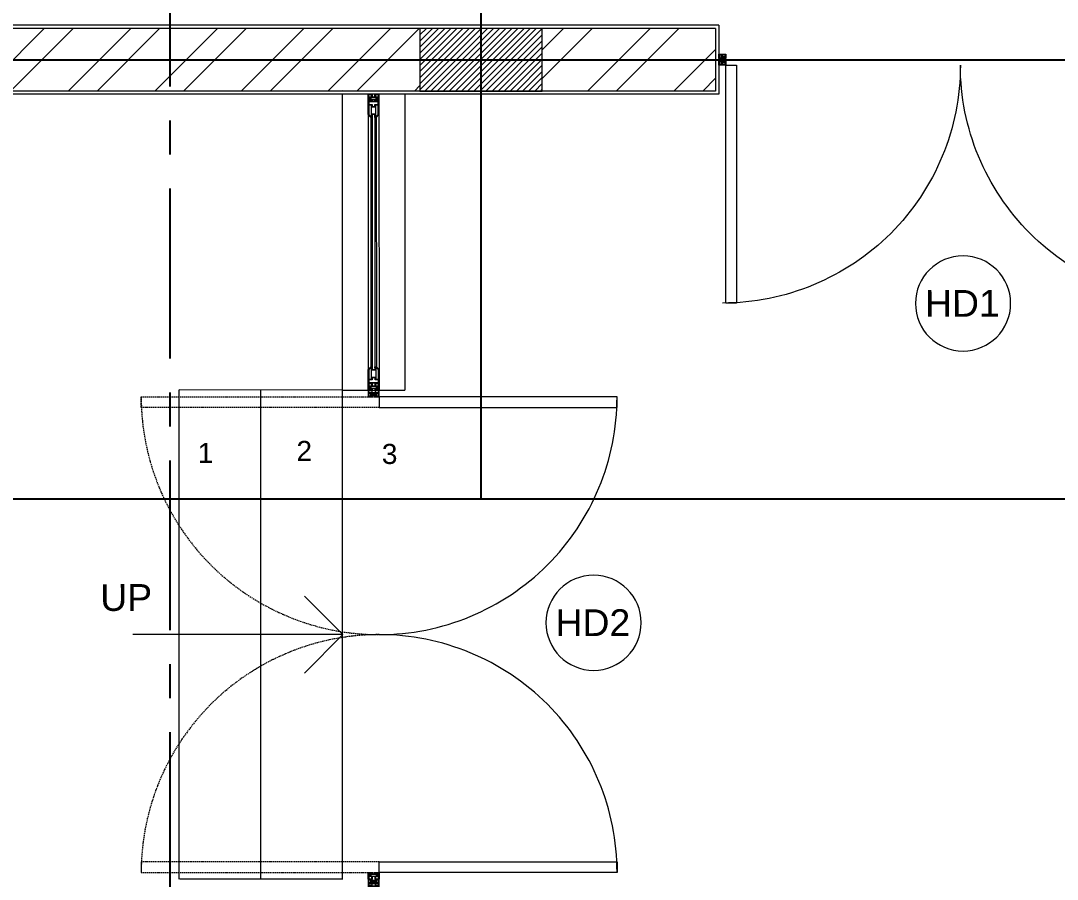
# Model space of a CAD drawing. Header units: millimetres. Extents: x 2659630 to 6742168, y -2425387 to -732288.
# Drawn here: x 2949646 to 2953457, y -1117449 to -1114290 of the extents above; entities that cross this region are included whole.
import ezdxf
from ezdxf.enums import TextEntityAlignment as Align

# ---------------------------------------------------------------- set-up
doc = ezdxf.new("R2010")
doc.units = ezdxf.units.MM
doc.linetypes.add('CENTER', pattern=[2, 1.25, -0.25, 0.25, -0.25])
doc.linetypes.add('Hidden', pattern=[7.143750000000001, 4.7625, -2.38125])
for name, color, linetype, lineweight in [('A-ANNO-DIMS', 211, 'Continuous', 9), ('A-DETL-THIN', 151, 'Continuous', 18), ('A-DOOR', 31, 'Continuous', 18), ('A-DOOR-FRAM', 31, 'Continuous', 18), ('A-DOOR-IDEN', 31, 'Continuous', 9), ('A-hatch', 253, 'Continuous', 0), ('A-PLASTER', 50, 'Continuous', 0), ('A-RCC', 2, 'Continuous', 0), ('A-STAIRS', 31, 'Continuous', 18), ('A-WALL', 113, 'Continuous', 9), ('A-WALL-PATT', 111, 'Continuous', 0), ('G-ANNO-TEXT', 231, 'Continuous', 9)]:
    doc.layers.add(name, color=color, linetype=linetype, lineweight=lineweight)
for name, color, linetype in [('A-LINE 08', 8, 'Continuous'), ('A-TEXT-0', 7, 'Continuous'), ('S-COLUMN', 1, 'Continuous'), ('S-GRIDE LINE', 8, 'CENTER')]:
    doc.layers.add(name, color=color, linetype=linetype)
doc.layers.get('A-ANNO-DIMS').off()
doc.styles.add('Arial_1', font='arial.ttf', dxfattribs={"height": 98.35329341317356})
doc.styles.add('Arial_3', font='arial.ttf', dxfattribs={"height": 97.5849083083832})
doc.styles.add('Arial_4', font='arial.ttf', dxfattribs={"height": 73.76497005988024})
doc.styles.add('style1', font='handlet.shx')
pattern_1 = [(45, (-306153.0927891308, -454140.5683677783), (-159.0990257669732, 159.0990257669732), []), (45, (-306047.0267721307, -454140.5683677783), (-159.0990257669732, 159.0990257669732), [])]

# ---------------------------------------------------------------- blocks, each defined once
blk = doc.blocks.new('DOOR-DW5-4000X2500-PLN')
at = {"layer": 'A-DOOR'}
for p, q in [((0.01863343481090851, 3962.966979749006), (40.01862848890596, 3962.986871354602)), ((0.04349794183508493, 3912.966985931504), (0.01863343481090851, 3962.966979749006)), ((37.51987202334567, 3960.485628438386), (2.519876351085259, 3960.468223283475)), ((2.519876351085259, 3960.468223283475), (2.524849252455169, 3950.468224520038)), ((2.524849252455169, 3950.468224520038), (15.02484770683805, 3950.474440646707)), ((12.52609124133596, 3947.973197730491), (2.526092477812199, 3947.968224829092)), ((2.526092477812199, 3947.968224829092), (2.54298267190461, 3914.003762934706)), ((12.52982091740705, 3940.473198657855), (12.52609124133596, 3947.973197730491)), ((27.52981906267814, 3940.480658009968), (12.52982091740705, 3940.473198657855)), ((12.54225317086093, 3915.473201749119), (12.52982091740705, 3940.473198657855)), ((15.02484770683805, 3950.474440646707), (15.02857738290913, 3942.974441574072)), ((15.02857738290913, 3942.974441574072), (25.02857614640379, 3942.979414475412)), ((25.02484647036181, 3950.479413548048), (37.52484492477379, 3950.485629674862)), ((25.02857614640379, 3942.979414475412), (25.02484647036181, 3950.479413548048)), ((37.52608815010171, 3947.985629984032), (27.52608938657795, 3947.980657082575)), ((27.52608938657795, 3947.980657082575), (27.52981906267814, 3940.480658009968)), ((27.52981906267814, 3940.480658009968), (27.54225131613202, 3915.480661101174)), ((37.52484492477379, 3950.485629674862), (37.51987202334567, 3960.485628438386)), ((37.54297834422323, 3914.021168089617), (37.52608815010171, 3947.985629984032)), ((40.01862848890596, 3962.986871354602), (40.04349299587193, 3912.986877537041)), ((10.04846960675786, 3902.971960069321), (0.04349794183508493, 3912.966985931504)), ((0.04349794183508493, 3912.966985931504), (0.7342215431854129, 2937.011693675013)), ((2.54298267190461, 3914.003762934706), (11.0827601593046, 3905.472474720998)), ((15.04846898850519, 3902.974446520093), (10.04846960675786, 3902.971960069321)), ((10.04846960675786, 3902.971960069321), (10.71035929460777, 2984.998734249733)), ((11.0827601593046, 3905.472474720998), (12.54722607225995, 3905.473202985566)), ((12.54225317086093, 3915.473201749061), (27.54225131613202, 3915.480661101174)), ((12.54722607225995, 3905.473202985566), (12.54225317086093, 3915.473201749061)), ((25.04349485060084, 3912.979418184957), (15.04349608707707, 3912.974445283558)), ((15.04349608707707, 3912.974445283558), (15.04846898850519, 3902.974446520093)), ((15.04846898850519, 3902.974446520093), (15.71034928923473, 2985.020097272209)), ((25.04846775199985, 3902.979419421434), (25.04349485060084, 3912.979418184957)), ((30.04846713377628, 3902.981905872119), (25.04846775199985, 3902.979419421434)), ((25.04846775199985, 3902.979419421434), (25.71034805275849, 2985.025070173608)), ((27.54225131613202, 3915.480661101174), (27.54722421753104, 3905.48066233765)), ((27.54722421753104, 3905.48066233765), (29.01169013051549, 3905.481390602217)), ((29.01169013051549, 3905.481390602217), (37.54297834422323, 3914.021168089617)), ((40.04349299587193, 3912.986877537041), (30.04846713377628, 3902.981905872119)), ((30.04846713377628, 3902.981905872119), (30.71034743447672, 2985.027556624351)), ((40.04349299587193, 3912.986877537041), (40.73421659722226, 2937.031585280609)), ((0.7342006171529647, 2975.012648543663), (10.72922647930682, 2985.017620208702)), ((0.7590651241480373, 2925.012654726219), (0.7342006171529647, 2975.012648543663)), ((11.76600348259672, 2982.518135478575), (3.234715268888976, 2973.978357991175)), ((3.234715268888976, 2973.978357991175), (3.251605462981388, 2940.013896096789)), ((10.72922647930682, 2985.017620208702), (15.71034928923473, 2985.020097272209)), ((13.23046939552296, 2982.518863743113), (11.76600348259672, 2982.518135478575)), ((13.23544229692197, 2972.518864979647), (13.23046939552296, 2982.518863743113)), ((15.72922586105415, 2985.020106659329), (15.73419876248227, 2975.020107895834)), ((15.73419876248227, 2975.020107895834), (25.73419752597692, 2975.025080797292)), ((25.71034805275849, 2985.025070173608), (30.72922400635434, 2985.0275660115)), ((25.73419752597692, 2975.025080797292), (25.72922462457791, 2985.025079560786)), ((29.69493345380761, 2982.527051359823), (28.23046754079405, 2982.526323095226)), ((28.23046754079405, 2982.526323095226), (28.23544044225127, 2972.52632433176)), ((38.2347109412076, 2973.995763146057), (29.69493345380761, 2982.527051359823)), ((30.72922400635434, 2985.0275660115), (40.73419567127712, 2975.032540149376)), ((38.25160113530001, 2940.031301251671), (38.2347109412076, 2973.995763146057)), ((40.73419567127712, 2975.032540149376), (40.75906017824309, 2925.032546331757)), ((3.251605462981388, 2940.013896096789), (13.25160422647605, 2940.018868998188)), ((15.75284714269219, 2937.520112532657), (3.252848688309314, 2937.513896405959)), ((3.252848688309314, 2937.513896405959), (3.257821589708328, 2927.513897642406)), ((28.23544044225127, 2972.52632433176), (13.23544229692197, 2972.518864979647)), ((13.24787455046317, 2947.518868070823), (13.23544229692197, 2972.518864979647)), ((13.24787455046317, 2947.518868070823), (28.24787269573426, 2947.526327422966)), ((13.25160422647605, 2940.018868998188), (13.24787455046317, 2947.518868070823)), ((25.74911623020307, 2945.025084506749), (15.7491174666502, 2945.020111605292)), ((15.7491174666502, 2945.020111605292), (15.75284714269219, 2937.520112532657)), ((25.75284590621595, 2937.525085434114), (25.74911623020307, 2945.025084506749)), ((38.25284436059883, 2937.53130156087), (25.75284590621595, 2937.525085434114)), ((28.23544044225127, 2972.52632433176), (28.24787269573426, 2947.526327422966)), ((28.24787269573426, 2947.526327422966), (28.25160237177624, 2940.02632835033)), ((28.25160237177624, 2940.02632835033), (38.25160113530001, 2940.031301251671)), ((38.25781726199784, 2927.531302797288), (38.25284436059883, 2937.53130156087)), ((40.75906017824309, 2925.032546331757), (0.7590651241480373, 2925.012654726219)), ((0.7590651241480373, 2925.012654726219), (15.75906326944823, 2925.020114078332)), ((0.7714973776310217, 2900.012657817279), (0.7590651241480373, 2925.012654726219)), ((15.77149552296032, 2900.020117169421), (0.7714973776310217, 2900.012657817279)), ((0.7843910321244039, 2900.012657817279), (0.7719587786414195, 2875.012660908425)), ((13.76005809698836, 2923.019119745295), (2.760059457097668, 2923.013649553759)), ((2.760059457097668, 2923.013649553759), (2.764037778222701, 2915.013650542998)), ((2.764037778222701, 2915.013650542998), (13.76403641808429, 2915.019120734592)), ((4.266881470772205, 2909.295647185092), (2.766881656250916, 2909.294901249814)), ((2.766881656250916, 2909.294901249814), (2.770253904978745, 2902.513652088324)), ((2.770253904978745, 2902.513652088324), (8.770253163093003, 2902.516635829146)), ((2.779417883430142, 2890.011664473539), (2.783396204555174, 2898.011663484358)), ((2.783396204555174, 2898.011663484358), (13.78339484438766, 2898.006193292822)), ((3.257821589708328, 2927.513897642406), (38.25781726199784, 2927.531302797288)), ((4.266486445238115, 2910.090003338817), (4.266881470772205, 2909.295647185092)), ((8.765860189916566, 2911.350458004279), (6.647334206296364, 2911.349404482084)), ((8.770253163093003, 2902.516635829146), (8.765860189916566, 2911.350458004279)), ((30.76502889642143, 2913.027574914042), (10.7650313693739, 2913.017629111244)), ((10.7650313693739, 2913.017629111244), (10.76801511022495, 2907.017629853188)), ((10.76801511022495, 2907.017629853188), (30.76801263724337, 2907.027575655986)), ((30.76900721751736, 2905.027575903223), (10.76900969046983, 2905.017630100425)), ((10.76900969046983, 2905.017630100425), (10.77025291585596, 2902.517630409537)), ((10.77025291585596, 2902.517630409537), (15.77025229757419, 2902.520116860251)), ((13.76403641808429, 2915.019120734592), (13.76005809698836, 2923.019119745295)), ((13.78339484438766, 2898.006193292822), (13.77941652332083, 2890.006194281945)), ((15.75906326944823, 2925.020114078332), (15.76403617084725, 2915.020115314866)), ((15.76403617084725, 2915.020115314866), (25.76403493434191, 2915.025088216207)), ((15.77025229757419, 2902.520116860251), (15.77149552296032, 2900.020117169421)), ((15.77941627602559, 2890.005199701729), (15.7843891774537, 2900.005198465224)), ((25.7590620330011, 2925.025086979673), (40.75906017821399, 2925.032546331757)), ((25.76403493434191, 2915.025088216207), (25.7590620330011, 2925.025086979673)), ((25.77025106112706, 2902.52508976165), (30.77025044284528, 2902.527576212393)), ((25.77149428642588, 2900.025090070878), (25.77025106112706, 2902.52508976165)), ((40.77149243175518, 2900.032549422933), (25.77149428642588, 2900.025090070878)), ((25.78438794094836, 2900.000225563766), (25.77941503954935, 2890.00022680033)), ((38.76005500581232, 2923.031551998836), (27.76005636595073, 2923.0260818073)), ((27.76005636595073, 2923.0260818073), (27.76403468704666, 2915.026082796481)), ((27.76403468704666, 2915.026082796481), (38.76403332693735, 2915.031552987959)), ((27.7794147922541, 2889.999232220027), (27.78339311340824, 2897.999231230846)), ((27.78339311340824, 2897.999231230846), (38.78339175324072, 2897.99376103931)), ((30.76801263724337, 2907.027575655986), (30.76502889642143, 2913.027574914042)), ((30.77025044284528, 2902.527576212393), (30.76900721751736, 2905.027575903223)), ((34.88438320593559, 2911.36344648985), (32.7658572223736, 2911.362392967654)), ((32.7658572223736, 2911.362392967654), (32.77025019555003, 2902.528570792754)), ((32.77025019555003, 2902.528570792754), (38.7702494536934, 2902.531554533576)), ((37.26687739038607, 2909.3120577597), (37.26648236485198, 2910.106413913483)), ((38.76687720490736, 2909.312803694862), (37.26687739038607, 2909.3120577597)), ((38.76403332693735, 2915.031552987959), (38.76005500581232, 2923.031551998836)), ((38.7702494536934, 2902.531554533576), (38.76687720490736, 2909.312803694862)), ((38.78339175324072, 2897.99376103931), (38.77941343211569, 2889.993762028491)), ((40.75906017821399, 2925.032546331757), (40.77149243175518, 2900.032549422933)), ((40.77195383273647, 2874.992769302888), (40.78438608624856, 2899.992766211682)), ((0.7719587786414195, 2875.012660908425), (15.77195692394162, 2875.005201556283)), ((2.773201756703202, 2877.511666018865), (2.776574005460134, 2884.292915180413)), ((8.77320101481746, 2877.508682278014), (2.773201756703202, 2877.511666018865)), ((2.776574005460134, 2884.292915180413), (4.276573819981422, 2884.292169245222)), ((13.77941652332083, 2890.006194281945), (2.779417883430142, 2890.011664473539)), ((4.276573819981422, 2884.292169245222), (4.276968845486408, 2885.086525398947)), ((6.659068004431901, 2886.343557975371), (8.777593988023, 2886.342504453147)), ((8.777593988023, 2886.342504453147), (8.77320101481746, 2877.508682278014)), ((10.77320076752221, 2877.507687697856), (10.77444399287924, 2880.007687388745)), ((15.77320014929865, 2877.505201247201), (10.77320076752221, 2877.507687697856)), ((10.77444399287924, 2880.007687388745), (30.77444151992677, 2879.997741585947)), ((10.77543857318233, 2882.007687141479), (10.77842231400427, 2888.007686399593)), ((30.77543610020075, 2881.99774133868), (10.77543857318233, 2882.007687141479)), ((10.77842231400427, 2888.007686399593), (30.7784198410518, 2887.997740596795)), ((15.77195692394162, 2875.005201556283), (15.77320014929865, 2877.505201247201)), ((25.77941503954935, 2890.00022680033), (15.77941627602559, 2890.005199701729)), ((25.77319891282241, 2877.500228345802), (25.77195568746538, 2875.000228654942)), ((25.77195568746538, 2875.000228654942), (40.77195383273647, 2874.992769302888)), ((30.77319829456974, 2877.497741895117), (25.77319891282241, 2877.500228345802)), ((38.77941343211569, 2889.993762028491), (27.7794147922541, 2889.999232220027)), ((30.77444151992677, 2879.997741585947), (30.77319829456974, 2877.497741895117)), ((30.7784198410518, 2887.997740596795), (30.77543610020075, 2881.99774133868)), ((32.77319804727449, 2877.496747314843), (32.77759102048003, 2886.330569489801)), ((38.77319730538875, 2877.493763573992), (32.77319804727449, 2877.496747314843)), ((32.77759102048003, 2886.330569489801), (34.89611700407113, 2886.329515967576)), ((37.27696476512938, 2885.07011482431), (37.27656973959529, 2884.275758670527)), ((37.27656973959529, 2884.275758670527), (38.77656955414568, 2884.275012735336)), ((38.77656955414568, 2884.275012735336), (38.77319730538875, 2877.493763573992)), ((0.7719587786414195, 1125.012654726132), (15.77195692394162, 1125.020114078274)), ((0.7843910321244039, 1100.012657817279), (0.7719587786414195, 1125.012654726132)), ((8.77320101481746, 1122.516633356543), (2.773201756703202, 1122.513649615692)), ((2.773201756703202, 1122.513649615692), (2.776574005460134, 1115.732400454144)), ((2.776574005460134, 1115.732400454144), (4.276573819981422, 1115.733146389335)), ((13.77941652332083, 1110.019121352612), (2.779417883430142, 1110.013651161018)), ((2.779417883430142, 1110.013651161018), (2.783396204555174, 1102.013652150199)), ((4.276573819981422, 1115.733146389335), (4.276968845486408, 1114.93879023561)), ((6.659068004431901, 1113.681757659186), (8.777593988023, 1113.68281118141)), ((8.777593988023, 1113.68281118141), (8.77320101481746, 1122.516633356543)), ((15.77320014929865, 1122.520114387356), (10.77320076752221, 1122.517627936701)), ((10.77320076752221, 1122.517627936701), (10.77444399287924, 1120.017628245812)), ((10.77444399287924, 1120.017628245812), (30.77444151992677, 1120.02757404861)), ((30.77543610020075, 1118.027574295877), (10.77543857318233, 1118.017628493079)), ((10.77543857318233, 1118.017628493079), (10.77842231400427, 1112.017629234964)), ((10.77842231400427, 1112.017629234964), (30.7784198410518, 1112.027575037762)), ((13.78339484438766, 1102.019122341735), (13.77941652332083, 1110.019121352612)), ((15.77195692394162, 1125.020114078274), (15.77320014929865, 1122.520114387356)), ((25.77941503954935, 1110.025088834227), (15.77941627602559, 1110.020115932828)), ((15.77941627602559, 1110.020115932828), (15.7843891774537, 1100.020117169333)), ((25.77195568746538, 1125.025086979615), (40.77195383273647, 1125.032546331669)), ((25.77319891282241, 1122.525087288755), (25.77195568746538, 1125.025086979615)), ((30.77319829456974, 1122.52757373944), (25.77319891282241, 1122.525087288755)), ((25.78438794094836, 1100.025090070791), (25.77941503954935, 1110.025088834227)), ((38.77941343211569, 1110.031553606066), (27.7794147922541, 1110.02608341453)), ((27.7794147922541, 1110.02608341453), (27.78339311340824, 1102.026084403711)), ((30.77444151992677, 1120.02757404861), (30.77319829456974, 1122.52757373944)), ((30.7784198410518, 1112.027575037762), (30.77543610020075, 1118.027574295877)), ((38.77319730538875, 1122.531552060565), (32.77319804727449, 1122.528568319714)), ((32.77319804727449, 1122.528568319714), (32.77759102048003, 1113.694746144756)), ((32.77759102048003, 1113.694746144756), (34.89611700407113, 1113.695799666981)), ((37.27656973959529, 1115.74955696403), (38.77656955414568, 1115.750302899221)), ((37.27696476512938, 1114.955200810247), (37.27656973959529, 1115.74955696403)), ((38.77656955414568, 1115.750302899221), (38.77319730538875, 1122.531552060565)), ((38.78339175324072, 1102.031554595247), (38.77941343211569, 1110.031553606066)), ((40.77195383273647, 1125.032546331669), (40.78438608624856, 1100.032549422875)), ((0.7590651241480373, 1075.012660908338), (0.7342006171529647, 1025.012667090894)), ((0.7714973776310217, 1100.012657817279), (0.7590651241480373, 1075.012660908338)), ((0.7590651241480373, 1075.012660908338), (15.75906326944823, 1075.005201556225)), ((40.75906017824309, 1074.9927693028), (0.7590651241480373, 1075.012660908338)), ((15.77149552296032, 1100.005198465136), (0.7714973776310217, 1100.012657817279)), ((2.760059457097668, 1077.011666080798), (2.764037778222701, 1085.011665091559)), ((13.76005809698836, 1077.006195889262), (2.760059457097668, 1077.011666080798)), ((2.764037778222701, 1085.011665091559), (13.76403641808429, 1085.006194899965)), ((2.766881656250916, 1090.730414384743), (2.770253904978745, 1097.511663546233)), ((4.266881470772205, 1090.729668449465), (2.766881656250916, 1090.730414384743)), ((2.770253904978745, 1097.511663546233), (8.770253163093003, 1097.508679805411)), ((2.783396204555174, 1102.013652150199), (13.78339484438766, 1102.019122341735)), ((3.252848688309314, 1062.511419228598), (3.257821589708328, 1072.511417992151)), ((3.257821589708328, 1072.511417992151), (38.25781726199784, 1072.494012837269)), ((4.266486445238115, 1089.93531229574), (4.266881470772205, 1090.729668449465)), ((8.765860189916566, 1088.674857630278), (6.647334206296364, 1088.675911152473)), ((8.770253163093003, 1097.508679805411), (8.765860189916566, 1088.674857630278)), ((10.7650313693739, 1087.007686523313), (10.76801511022495, 1093.007685781369)), ((30.76502889642143, 1086.997740720515), (10.7650313693739, 1087.007686523313)), ((10.76801511022495, 1093.007685781369), (30.76801263724337, 1092.997739978571)), ((10.76900969046983, 1095.007685534132), (10.77025291585596, 1097.50768522502)), ((30.76900721751736, 1094.997739731334), (10.76900969046983, 1095.007685534132)), ((10.77025291585596, 1097.50768522502), (15.77025229757419, 1097.505198774306)), ((13.76403641808429, 1085.006194899965), (13.76005809698836, 1077.006195889262)), ((15.75906326944823, 1075.005201556225), (15.76403617084725, 1085.005200319691)), ((15.76403617084725, 1085.005200319691), (25.76403493434191, 1085.00022741835)), ((15.77025229757419, 1097.505198774306), (15.77149552296032, 1100.005198465136)), ((25.76403493434191, 1085.00022741835), (25.7590620330011, 1075.000228654884)), ((25.7590620330011, 1075.000228654884), (40.75906017821399, 1074.9927693028)), ((25.77149428642588, 1100.000225563679), (25.77025106112706, 1097.500225872907)), ((25.77025106112706, 1097.500225872907), (30.77025044284528, 1097.497739422164)), ((40.77149243175518, 1099.992766211624), (25.77149428642588, 1100.000225563679)), ((27.76005636595073, 1076.999233827257), (27.76403468704666, 1084.999232838076)), ((38.76005500581232, 1076.993763635721), (27.76005636595073, 1076.999233827257)), ((27.76403468704666, 1084.999232838076), (38.76403332693735, 1084.993762646598)), ((27.78339311340824, 1102.026084403711), (38.78339175324072, 1102.031554595247)), ((30.76801263724337, 1092.997739978571), (30.76502889642143, 1086.997740720515)), ((30.77025044284528, 1097.497739422164), (30.76900721751736, 1094.997739731334)), ((32.7658572223736, 1088.662922666903), (32.77025019555003, 1097.496744841803)), ((34.88438320593559, 1088.661869144707), (32.7658572223736, 1088.662922666903)), ((32.77025019555003, 1097.496744841803), (38.7702494536934, 1097.493761100981)), ((37.26687739038607, 1090.713257874857), (37.26648236485198, 1089.918901721074)), ((38.76687720490736, 1090.712511939695), (37.26687739038607, 1090.713257874857)), ((38.25781726199784, 1072.494012837269), (38.25284436059883, 1062.494014073687)), ((38.76403332693735, 1084.993762646598), (38.76005500581232, 1076.993763635721)), ((38.7702494536934, 1097.493761100981), (38.76687720490736, 1090.712511939695)), ((40.73419567127712, 1024.992775485181), (40.75906017824309, 1074.9927693028)), ((40.75906017821399, 1074.9927693028), (40.77149243175518, 1099.992766211624)), ((0.03751763451145962, 87.02010789571796), (0.7342215431854129, 1063.013621959544)), ((3.234715268888976, 1026.046957643382), (3.251605462981388, 1060.011419537768)), ((3.251605462981388, 1060.011419537768), (13.25160422647605, 1060.006446636369)), ((15.75284714269219, 1062.5052031019), (3.252848688309314, 1062.511419228598)), ((13.24787455046317, 1052.506447563734), (13.23544229692197, 1027.50645065491)), ((13.25160422647605, 1060.006446636369), (13.24787455046317, 1052.506447563734)), ((13.24787455046317, 1052.506447563734), (28.24787269573426, 1052.498988211591)), ((15.7491174666502, 1055.005204029265), (15.75284714269219, 1062.5052031019)), ((25.74911623020307, 1055.000231127808), (15.7491174666502, 1055.005204029265)), ((25.75284590621595, 1062.500230200443), (25.74911623020307, 1055.000231127808)), ((38.25284436059883, 1062.494014073687), (25.75284590621595, 1062.500230200443)), ((28.23544044225127, 1027.498991302797), (28.24787269573426, 1052.498988211591)), ((28.24787269573426, 1052.498988211591), (28.25160237177624, 1059.998987284227)), ((28.25160237177624, 1059.998987284227), (38.25160113530001, 1059.994014382886)), ((38.25160113530001, 1059.994014382886), (38.2347109412076, 1026.0295524885)), ((40.0375126885483, 87.0002162901801), (40.73421659722226, 1062.993730353948)), ((0.7342006171529647, 1025.012667090894), (10.72922647930682, 1015.007695425855)), ((11.76600348259672, 1017.507180155982), (3.234715268888976, 1026.046957643382)), ((10.04248929943424, 97.01513375790091), (10.71035929460777, 1015.026581384824)), ((10.72922647930682, 1015.007695425855), (15.71034928923473, 1015.005218362348)), ((13.23046939552296, 1017.506451891444), (11.76600348259672, 1017.507180155982)), ((13.23544229692197, 1027.50645065491), (13.23046939552296, 1017.506451891444)), ((28.23544044225127, 1027.498991302797), (13.23544229692197, 1027.50645065491)), ((15.04248868118157, 97.01264730712865), (15.71034928923473, 1015.005218362348)), ((15.72922586105415, 1015.005208975228), (15.73419876248227, 1025.005207738723)), ((15.73419876248227, 1025.005207738723), (25.73419752597692, 1025.000234837265)), ((25.04248744467623, 97.00767440578784), (25.71034805275849, 1015.000245460949)), ((25.71034805275849, 1015.000245460949), (30.72922400635434, 1014.997749623057)), ((25.73419752597692, 1025.000234837265), (25.72922462457791, 1015.000236073771)), ((28.23046754079405, 1017.498992539331), (28.23544044225127, 1027.498991302797)), ((29.69493345380761, 1017.498264274735), (28.23046754079405, 1017.498992539331)), ((38.2347109412076, 1026.0295524885), (29.69493345380761, 1017.498264274735)), ((30.04248682645266, 97.00518795510288), (30.71034743447672, 1014.997759010206)), ((30.72922400635434, 1014.997749623057), (40.73419567127712, 1024.992775485181)), ((0.03751763451145962, 87.02010789571796), (0.0126531274872832, 37.02011407821556)), ((10.04248929943424, 97.01513375790091), (0.03751763451145962, 87.02010789571796)), ((2.520112170488574, 52.01886899812962), (2.537002364580985, 85.98333089251537)), ((2.537002364580985, 85.98333089251537), (11.07677985198097, 94.51461910622311)), ((15.04248868118157, 97.01264730712865), (10.04248929943424, 97.01513375790091)), ((11.07677985198097, 94.51461910622311), (12.54124576493632, 94.51389084165567)), ((12.53627286353731, 84.5138920781028), (12.52384061008343, 59.51389516936615)), ((12.54124576493632, 94.51389084165567), (12.53627286353731, 84.513892078161)), ((12.53627286353731, 84.513892078161), (27.5362710088084, 84.50643272604793)), ((15.03751577975345, 87.01264854366309), (15.04248868118157, 97.01264730712865)), ((25.03751454327721, 87.00767564226408), (15.03751577975345, 87.01264854366309)), ((25.04248744467623, 97.00767440578784), (25.03751454327721, 87.00767564226408)), ((30.04248682645266, 97.00518795510288), (25.04248744467623, 97.00767440578784)), ((27.52383875535452, 59.50643581725308), (27.5362710088084, 84.50643272604793)), ((27.5362710088084, 84.50643272604793), (27.54124391020741, 94.5064314895717)), ((27.54124391020741, 94.5064314895717), (29.00570982319186, 94.50570322500425)), ((29.00570982319186, 94.50570322500425), (37.5369980368996, 85.96592573760427)), ((40.0375126885483, 87.0002162901801), (30.04248682645266, 97.00518795510288)), ((37.5369980368996, 85.96592573760427), (37.52010784277809, 52.00146384318941)), ((40.01264818158234, 37.0002224726195), (40.0375126885483, 87.0002162901801)), ((2.513896043761633, 39.51887054374674), (2.518868945131544, 49.51886930718319)), ((37.51389171602204, 39.50146538883564), (2.513896043761633, 39.51887054374674)), ((2.518868945131544, 49.51886930718319), (15.01886739951442, 49.51265318051446)), ((12.52011093401234, 52.0138960967306), (2.520112170488574, 52.01886899812962)), ((12.52384061008343, 59.51389516936615), (12.52011093401234, 52.0138960967306)), ((27.52383875535452, 59.50643581725308), (12.52384061008343, 59.51389516936615)), ((15.01886739951442, 49.51265318051446), (15.02259707558551, 57.01265225315001)), ((15.02259707558551, 57.01265225315001), (25.02259583908017, 57.0076793518092)), ((25.02259583908017, 57.0076793518092), (25.01886616303818, 49.50768027917366)), ((25.01886616303818, 49.50768027917366), (37.51886461745016, 49.5014641523594)), ((27.52010907925433, 52.00643674464663), (27.52383875535452, 59.50643581725308)), ((37.52010784277809, 52.00146384318941), (27.52010907925433, 52.00643674464663)), ((37.51886461745016, 49.5014641523594), (37.51389171602204, 39.50146538883564)), ((0.0126531274872832, 37.02011407821556), (40.01264818158234, 37.0002224726195))]:
    blk.add_line(p, q, dxfattribs=at)
at = {"layer": 'A-DOOR', "linetype": 'Hidden'}
for points in [[(40.90822099908837, 2835.389090599318), (-834.0718692384544, 2835.389090599318), (-834.0718692384544, 2874.992746867822), (40.90822099908837, 2874.992746867822)], [(40.90822099908837, 1164.636225035239), (-834.0718692384544, 1164.636225035239), (-834.0718692384544, 1125.032568766735), (40.90822099908837, 1125.032568766735)]]:
    blk.add_lwpolyline(points, close=True, dxfattribs=at)
at = {"layer": 'A-DOOR'}
for points in [[(40.81706850786577, 2835.389090599318), (915.7971587454085, 2835.389090599318), (915.7971587454085, 2874.992746867822), (40.81706850786577, 2874.992746867822)], [(40.81706850786577, 1164.636225035239), (915.7971587454085, 1164.636225035239), (915.7971587454085, 1125.032568766735), (40.81706850786577, 1125.032568766735)]]:
    blk.add_lwpolyline(points, close=True, dxfattribs=at)
for centre, radius, start, end in [((4.765523385169217, 2912.026743417548), 1.999999999999995, 340.2041684219279, 255.5509804422839), ((36.76551942844526, 2912.042656702019), 1.999999999999994, 284.5060048131287, 199.852816831774), ((4.777931781864027, 2887.02276818754), 2.000000000000063, 340.1471831666576, 255.4939951868713), ((36.77792782516917, 2887.006854903069), 1.99999999999998, 284.4490195577161, 199.7958315765032), ((40.81706850786577, 2874.992746867822), 874.9800902375381, 269.997015564182, 0), ((40.81706850786577, 1125.032568766735), 874.9800902375381, 0, 90.002984435818), ((4.777931781864027, 1113.002547447017), 2.000000000000063, 104.5060048131287, 19.85281683177398), ((36.77792782516917, 1113.018460731488), 1.99999999999998, 160.2041684219278, 75.5509804422839), ((4.765523385169217, 1087.998572217009), 1.999999999999995, 104.4490195577161, 19.79583157650317), ((36.76551942844526, 1087.982658932538), 1.999999999999994, 160.1471831666576, 75.49399518687132)]:
    blk.add_arc(centre, radius, start, end, dxfattribs=at)
at = {"layer": 'A-DOOR', "linetype": 'Hidden'}
for centre, start, end in [((40.90822099908837, 2874.992746867822), 180, 270.002984435818), ((40.90822099908837, 1125.032568766735), 89.99701556418204, 180)]:
    blk.add_arc(centre, 874.9800902375381, start, end, dxfattribs=at)
at = {"layer": 'A-DOOR-FRAM'}
for p, q in [((0.01863343481090851, 3962.96697974889), (0.006201181269716471, 3987.966976657859)), ((13.00719415411004, 3985.973441676848), (2.007195514248451, 3985.96797148537)), ((2.007195514248451, 3985.96797148537), (2.011173835373484, 3977.967972474551)), ((2.011173835373484, 3977.967972474551), (13.01117247523507, 3977.973442666029)), ((3.514017527922988, 3972.249969116703), (2.014017713372596, 3972.249223181396)), ((3.514017527922988, 3972.249969116703), (2.014017713372596, 3972.249223181396)), ((2.014017713372596, 3972.249223181396), (2.017389962129528, 3965.467974019877)), ((2.017389962129528, 3965.467974019877), (8.017389220243786, 3965.470957760786)), ((3.513622502388898, 3973.04432527037), (3.514017527922988, 3972.249969116703)), ((3.513622502388898, 3973.04432527037), (3.514017527922988, 3972.249969116703)), ((3.514017527922988, 3972.249969116703), (3.51738977667992, 3965.468719955155)), ((8.012996247038245, 3974.304779935919), (5.894470263418043, 3974.303726413636)), ((5.894470263418043, 3974.303726413636), (5.898863236623583, 3965.469904238504)), ((8.017389220243786, 3965.470957760786), (8.012996247038245, 3974.304779935919)), ((30.012164953514, 3975.981896845653), (10.01216742652468, 3975.971951042855)), ((10.01216742652468, 3975.971951042855), (10.01515116737573, 3969.971951784741)), ((10.01515116737573, 3969.971951784741), (30.01514869439416, 3969.981897587539)), ((30.01614327466814, 3967.981897834776), (10.01614574762061, 3967.971952031978)), ((10.01614574762061, 3967.971952031978), (10.01738897297764, 3965.471952341177)), ((10.01738897297764, 3965.471952341177), (15.01738835472497, 3965.474438791804)), ((13.01117247523507, 3977.973442666029), (13.00719415411004, 3985.973441676848)), ((15.00619932656991, 3987.974436009943), (15.01117222796893, 3977.97443724639)), ((15.01117222796893, 3977.97443724639), (25.01117099149269, 3977.979410147789)), ((15.01738835472497, 3965.474438791804), (15.018631580082, 3962.974439100944)), ((25.01117099149269, 3977.979410147789), (25.00619809012278, 3987.979408911284)), ((25.01738711824873, 3965.479411693261), (30.01738649999606, 3965.481898143975)), ((25.01863034357666, 3962.97941200246), (25.01738711824873, 3965.479411693261)), ((38.0071910629631, 3985.985873930418), (27.00719242307241, 3985.980403738911)), ((27.00719242307241, 3985.980403738911), (27.01117074419744, 3977.980404728063)), ((27.01117074419744, 3977.980404728063), (38.01116938405903, 3977.985874919599)), ((30.01514869439416, 3969.981897587539), (30.012164953514, 3975.981896845653)), ((30.01738649999606, 3965.481898143975), (30.01614327466814, 3967.981897834776)), ((34.13151926308637, 3974.317768421432), (32.01299327949528, 3974.316714899207)), ((32.01299327949528, 3974.316714899207), (32.01738625270082, 3965.482892724249)), ((32.01738625270082, 3965.482892724249), (38.01738551084418, 3965.4858764651)), ((34.13151926308637, 3974.317768421432), (34.13591223632102, 3965.483946246532)), ((36.51401344750775, 3972.266379691282), (36.51361842200276, 3973.060735845007)), ((36.51361842200276, 3973.060735845007), (36.51401344750775, 3972.266379691282)), ((38.01401326205814, 3972.267125626473), (36.51401344750775, 3972.266379691282)), ((38.01401326205814, 3972.267125626473), (36.51401344750775, 3972.266379691282)), ((36.51401344750775, 3972.266379691282), (36.51738569629379, 3965.48513052988)), ((38.01116938405903, 3977.985874919599), (38.0071910629631, 3985.985873930418)), ((38.01738551084418, 3965.4858764651), (38.01401326205814, 3972.267125626473)), ((40.00619623536477, 3987.986868263339), (40.01862848887686, 3962.986871354544)), ((15.018631580082, 3962.974439100944), (0.01863343481090851, 3962.96697974889)), ((40.01862848887686, 3962.986871354544), (25.01863034357666, 3962.97941200246)), ((0.0126531274872832, 37.02011407833197), (0.0002208739460911602, 12.02011716936249)), ((15.01265127275838, 37.01265472627711), (0.0126531274872832, 37.02011407833197)), ((2.001215206924826, 14.01912234185147), (2.005193528049858, 22.01912135267048)), ((13.00121384678641, 14.01365215037367), (2.001215206924826, 14.01912234185147)), ((2.005193528049858, 22.01912135267048), (13.00519216791145, 22.01365116119268)), ((2.00803740604897, 27.73787064582575), (2.011409654805902, 34.5191198073444)), ((3.508037220599363, 27.7371247105184), (2.00803740604897, 27.73787064582575)), ((3.508037220599363, 27.7371247105184), (2.00803740604897, 27.73787064582575)), ((2.011409654805902, 34.5191198073444), (8.01140891292016, 34.51613606643514)), ((3.507642195065273, 26.94276855685166), (3.508037220599363, 27.7371247105184)), ((3.507642195065273, 26.94276855685166), (3.508037220599363, 27.7371247105184)), ((3.508037220599363, 27.7371247105184), (3.511409469356295, 34.51837387206615)), ((5.888489956094418, 25.68336741358507), (5.892882929299958, 34.51718958871788)), ((8.00701593971462, 25.68231389130233), (5.888489956094418, 25.68336741358507)), ((8.01140891292016, 34.51613606643514), (8.00701593971462, 25.68231389130233)), ((10.00618711920106, 24.01514278436662), (10.00917086005211, 30.01514204248087)), ((30.00618464619038, 24.00519698156859), (10.00618711920106, 24.01514278436662)), ((10.00917086005211, 30.01514204248087), (30.00916838707053, 30.00519623968285)), ((10.01016544029699, 32.01514179524384), (10.01140866565402, 34.51514148604474)), ((30.01016296734451, 32.00519599244581), (10.01016544029699, 32.01514179524384)), ((10.01140866565402, 34.51514148604474), (15.01140804740135, 34.51265503541799)), ((13.00519216791145, 22.01365116119268), (13.00121384678641, 14.01365215037367)), ((15.00021901924629, 12.01265781727852), (15.0051919206453, 22.01265658083139)), ((15.0051919206453, 22.01265658083139), (25.00519068416907, 22.00768367943238)), ((15.01140804740135, 34.51265503541799), (15.01265127275838, 37.01265472627711)), ((25.00519068416907, 22.00768367943238), (25.00021778279915, 12.00768491593772)), ((25.01265003625304, 37.00768182476168), (25.01140681092511, 34.50768213396077)), ((25.01140681092511, 34.50768213396077), (30.01140619267244, 34.50519568324671)), ((40.01264818155323, 37.00022247267771), (25.01265003625304, 37.00768182476168)), ((27.00121211574879, 14.00669008831028), (27.00519043687382, 22.00668909915839)), ((38.00121075563948, 14.00121989680338), (27.00121211574879, 14.00669008831028)), ((27.00519043687382, 22.00668909915839), (38.00518907673541, 22.00121890762239)), ((30.00916838707053, 30.00519623968285), (30.00618464619038, 24.00519698156859)), ((30.01140619267244, 34.50519568324671), (30.01016296734451, 32.00519599244581)), ((32.00701297217165, 25.67037892801454), (32.01140594537719, 34.50420110297273)), ((34.12553895576275, 25.66932540579), (32.00701297217165, 25.67037892801454)), ((32.01140594537719, 34.50420110297273), (38.01140520352055, 34.50121736212168)), ((34.12553895576275, 25.66932540579), (34.12993192899739, 34.50314758068998)), ((36.50803314018412, 27.72071413593949), (36.50763811467914, 26.92635798221454)), ((36.50763811467914, 26.92635798221454), (36.50803314018412, 27.72071413593949)), ((36.50803314018412, 27.72071413593949), (36.51140538897016, 34.50196329734172)), ((38.00803295473452, 27.71996820074855), (36.50803314018412, 27.72071413593949)), ((38.00803295473452, 27.71996820074855), (36.50803314018412, 27.72071413593949)), ((38.00518907673541, 22.00121890762239), (38.00121075563948, 14.00121989680338)), ((38.01140520352055, 34.50121736212168), (38.00803295473452, 27.71996820074855)), ((40.00021592804114, 12.00022556388285), (40.01264818155323, 37.00022247267771))]:
    blk.add_line(p, q, dxfattribs=at)
for centre, radius, start, end in [((4.01265944232, 3974.981065349129), 2.000000000000116, 340.2041684219279, 255.5509804422839), ((36.01265548559604, 3974.996978633601), 2.000000000000063, 284.5060048131287, 199.852816831774), ((4.006679134996375, 25.00602847809205), 2.000000000000116, 104.4490195577161, 19.79583157650317), ((36.00667517827242, 24.99011519362102), 2.000000000000063, 160.1471831666576, 75.49399518687132)]:
    blk.add_arc(centre, radius, start, end, dxfattribs=at)
blk = doc.blocks.new('DOOR D9-1800X2500-PLN')
at = {"layer": 'A-DOOR'}
for p, q in [((11.9993177378783, 39.99970426291111, 8.664394364222292e-09), (12.00677708993317, 24.99970611758181, 8.664394364222292e-09)), ((37.03909785792348, 40.0001656638924, 8.664394364222292e-09), (12.03910094912862, 40.01259791740449, 8.664394364222292e-09)), ((37.03163850586861, 25.00016751862131, 8.664394364222292e-09), (37.03909785792348, 40.0001656638924, 8.664394364222292e-09)), ((1763.021598934632, 40.00010571128223, 7.991541642305387e-09), (1788.021595843427, 40.01253796479432, 7.991541642305387e-09)), ((1763.029058286687, 25.00010756601114, 7.991541642305387e-09), (1763.021598934632, 40.00010571128223, 7.991541642305387e-09)), ((1788.061379054678, 39.99964431030094, 7.991541642305387e-09), (1788.053919702623, 24.99964616497164, 7.991541642305387e-09)), ((12.01174999139039, 14.99970735411625, 8.664394364222292e-09), (12.01920934353257, -0.0002907912130467594, 8.664394364222292e-09)), ((12.01920934353257, 0.01260286328033544, 8.664394364222292e-09), (37.01920625238563, 0.0001706097973510623, 8.664394364222292e-09)), ((22.02666745908209, 15.00762810718152, 8.664394364222292e-09), (12.02666869558743, 15.01260100860964, 8.664394364222292e-09)), ((12.03164159704465, 25.01259977210429, 8.664394364222292e-09), (22.03164036048111, 25.00762687070528, 8.664394364222292e-09)), ((14.02020367645309, 2.011608035711106, 8.664394364222292e-09), (14.0256738679891, 13.01160667554359, 8.664394364222292e-09)), ((22.0202026872721, 2.007629714586074, 8.664394364222292e-09), (14.02020367645309, 2.011608035711106, 8.664394364222292e-09)), ((14.0256738679891, 13.01160667554359, 8.664394364222292e-09), (22.02567287886632, 13.00762835447676, 8.664394364222292e-09)), ((14.03263592996518, 27.01160494456417, 8.664394364222292e-09), (14.03810612150119, 38.01160358439665, 8.664394364222292e-09)), ((22.03263494078419, 27.00762662341003, 8.664394364222292e-09), (14.03263592996518, 27.01160494456417, 8.664394364222292e-09)), ((14.03810612150119, 38.01160358439665, 8.664394364222292e-09), (22.0381051323202, 38.00762526327162, 8.664394364222292e-09)), ((22.02567287886632, 13.00762835447676, 8.664394364222292e-09), (22.0202026872721, 2.007629714586074, 8.664394364222292e-09)), ((22.03164036048111, 25.00762687070528, 8.664394364222292e-09), (22.02666745908209, 15.00762810718152, 8.664394364222292e-09)), ((22.0381051323202, 38.00762526327162, 8.664394364222292e-09), (22.03263494078419, 27.00762662341003, 8.664394364222292e-09)), ((24.0241807612183, 10.00663414516021, 8.664394364222292e-09), (24.03412656401633, 30.00663167220773, 8.664394364222292e-09)), ((30.02418001933256, 10.00365040433826, 8.664394364222292e-09), (24.0241807612183, 10.00663414516021, 8.664394364222292e-09)), ((24.03412656401633, 30.00663167220773, 8.664394364222292e-09), (30.03412582213059, 30.00364793135668, 8.664394364222292e-09)), ((25.68830918543972, 5.887279835587833, 8.664394364222292e-09), (25.68936270766426, 8.005805819178931, 8.664394364222292e-09)), ((25.68936270766426, 8.005805819178931, 8.664394364222292e-09), (34.52318488279707, 8.001412845973391, 8.664394364222292e-09)), ((25.70129767101025, 32.00580285163596, 8.664394364222292e-09), (25.70235119323479, 34.12432883522706, 8.664394364222292e-09)), ((34.53511984596844, 32.00140987843042, 8.664394364222292e-09), (25.70129767101025, 32.00580285163596, 8.664394364222292e-09)), ((27.7396979155892, 3.504785651137354, 8.664394364222292e-09), (26.94534176186426, 3.50518067664234, 8.664394364222292e-09)), ((26.96175233650138, 36.50517659628531, 8.664394364222292e-09), (27.75610849028453, 36.50478157075122, 8.664394364222292e-09)), ((27.73895198039827, 2.004785836616065, 8.664394364222292e-09), (27.7396979155892, 3.504785651137354, 8.664394364222292e-09)), ((34.52020114194602, 2.001413587859133, 8.664394364222292e-09), (27.73895198039827, 2.004785836616065, 8.664394364222292e-09)), ((27.75610849028453, 36.50478157075122, 8.664394364222292e-09), (27.75685442547547, 38.00478138530161, 8.664394364222292e-09)), ((27.75685442547547, 38.00478138530161, 8.664394364222292e-09), (34.53810358681949, 38.00140913654468, 8.664394364222292e-09)), ((30.03412582213059, 30.00364793135668, 8.664394364222292e-09), (30.02418001933256, 10.00365040433826, 8.664394364222292e-09)), ((32.02417977206642, 10.00265582403517, 8.664394364222292e-09), (32.03412557486445, 30.0026533510827, 8.664394364222292e-09)), ((34.52417946295463, 10.00141259867814, 8.664394364222292e-09), (32.02417977206642, 10.00265582403517, 8.664394364222292e-09)), ((32.03412557486445, 30.0026533510827, 8.664394364222292e-09), (34.53412526569446, 30.00141012572567, 8.664394364222292e-09)), ((34.52318488279707, 8.001412845973391, 8.664394364222292e-09), (34.52020114194602, 2.001413587859133, 8.664394364222292e-09)), ((34.52666591361049, 15.00141198045458, 8.664394364222292e-09), (34.52417946295463, 10.00141259867814, 8.664394364222292e-09)), ((37.02666560452781, 15.00016875509755, 8.664394364222292e-09), (34.52666591361049, 15.00141198045458, 8.664394364222292e-09)), ((34.53412526569446, 30.00141012572567, 8.664394364222292e-09), (34.5316388150095, 25.00141074397834, 8.664394364222292e-09)), ((34.5316388150095, 25.00141074397834, 8.664394364222292e-09), (37.03163850586861, 25.00016751862131, 8.664394364222292e-09)), ((34.53810358681949, 38.00140913654468, 8.664394364222292e-09), (34.53511984596844, 32.00140987843042, 8.664394364222292e-09)), ((37.01920625238563, 0.0001706097973510623, 8.664394364222292e-09), (37.02666560452781, 15.00016875509755, 8.664394364222292e-09)), ((1765.529057977546, 25.00135079136817, 7.991541642305387e-09), (1763.029058286687, 25.00010756601114, 7.991541642305387e-09)), ((1763.034031188028, 15.00010880248738, 7.991541642305387e-09), (1765.534030878945, 15.0013520278444, 7.991541642305387e-09)), ((1763.04149054017, 0.000110657187178731, 7.991541642305387e-09), (1763.034031188028, 15.00010880248738, 7.991541642305387e-09)), ((1788.041487449023, 0.01254291067016311, 7.991541642305387e-09), (1763.04149054017, 0.000110657187178731, 7.991541642305387e-09)), ((1772.303842367081, 38.00472143269144, 7.991541642305387e-09), (1765.522593205736, 38.00134918393451, 7.991541642305387e-09)), ((1765.522593205736, 38.00134918393451, 7.991541642305387e-09), (1765.525576946588, 32.00134992582025, 7.991541642305387e-09)), ((1765.525576946588, 32.00134992582025, 7.991541642305387e-09), (1774.359399121546, 32.00574289902579, 7.991541642305387e-09)), ((1768.026571217692, 30.00259339847253, 7.991541642305387e-09), (1765.526571526862, 30.0013501731155, 7.991541642305387e-09)), ((1765.526571526862, 30.0013501731155, 7.991541642305387e-09), (1765.529057977546, 25.00135079136817, 7.991541642305387e-09)), ((1765.534030878945, 15.0013520278444, 7.991541642305387e-09), (1765.536517329601, 10.00135264606797, 7.991541642305387e-09)), ((1765.536517329601, 10.00135264606797, 7.991541642305387e-09), (1768.03651702049, 10.002595871425, 7.991541642305387e-09)), ((1774.371334084892, 8.005745866568759, 7.991541642305387e-09), (1765.537511909759, 8.001352893363219, 7.991541642305387e-09)), ((1765.537511909759, 8.001352893363219, 7.991541642305387e-09), (1765.54049565061, 2.001353635248961, 7.991541642305387e-09)), ((1765.54049565061, 2.001353635248961, 7.991541642305387e-09), (1772.321744812158, 2.004725884005893, 7.991541642305387e-09)), ((1768.03651702049, 10.002595871425, 7.991541642305387e-09), (1768.026571217692, 30.00259339847253, 7.991541642305387e-09)), ((1776.02657022854, 30.00657171959756, 7.991541642305387e-09), (1770.026570970425, 30.00358797874651, 7.991541642305387e-09)), ((1770.026570970425, 30.00358797874651, 7.991541642305387e-09), (1770.036516773223, 10.00359045172809, 7.991541642305387e-09)), ((1770.036516773223, 10.00359045172809, 7.991541642305387e-09), (1776.036516031338, 10.00657419255003, 7.991541642305387e-09)), ((1772.304588302271, 36.50472161814105, 7.991541642305387e-09), (1772.303842367081, 38.00472143269144, 7.991541642305387e-09)), ((1773.098944456055, 36.50511664367514, 7.991541642305387e-09), (1772.304588302271, 36.50472161814105, 7.991541642305387e-09)), ((1772.320998876967, 3.504725698527182, 7.991541642305387e-09), (1773.115355030692, 3.505120724032167, 7.991541642305387e-09)), ((1772.321744812158, 2.004725884005893, 7.991541642305387e-09), (1772.320998876967, 3.504725698527182, 7.991541642305387e-09)), ((1774.359399121546, 32.00574289902579, 7.991541642305387e-09), (1774.358345599321, 34.12426888261689, 7.991541642305387e-09)), ((1774.372387607116, 5.887219882977661, 7.991541642305387e-09), (1774.371334084892, 8.005745866568759, 7.991541642305387e-09)), ((1776.036516031338, 10.00657419255003, 7.991541642305387e-09), (1776.02657022854, 30.00657171959756, 7.991541642305387e-09)), ((1786.022590671055, 38.01154363178648, 7.991541642305387e-09), (1778.022591660236, 38.00756531066145, 7.991541642305387e-09)), ((1778.022591660236, 38.00756531066145, 7.991541642305387e-09), (1778.028061851772, 27.00756667079986, 7.991541642305387e-09)), ((1778.028061851772, 27.00756667079986, 7.991541642305387e-09), (1786.028060862591, 27.011544991954, 7.991541642305387e-09)), ((1788.029055195511, 25.01253981949412, 7.991541642305387e-09), (1778.029056432075, 25.00756691809511, 7.991541642305387e-09)), ((1778.029056432075, 25.00756691809511, 7.991541642305387e-09), (1778.034029333474, 15.00756815457135, 7.991541642305387e-09)), ((1778.034029333474, 15.00756815457135, 7.991541642305387e-09), (1788.034028096969, 15.01254105599946, 7.991541642305387e-09)), ((1786.035022924567, 13.01154672293342, 7.991541642305387e-09), (1778.03502391369, 13.00756840186659, 7.991541642305387e-09)), ((1778.03502391369, 13.00756840186659, 7.991541642305387e-09), (1778.040494105284, 2.007569761975901, 7.991541642305387e-09)), ((1778.040494105284, 2.007569761975901, 7.991541642305387e-09), (1786.040493116103, 2.011548083100934, 7.991541642305387e-09)), ((1786.028060862591, 27.011544991954, 7.991541642305387e-09), (1786.022590671055, 38.01154363178648, 7.991541642305387e-09)), ((1786.040493116103, 2.011548083100934, 7.991541642305387e-09), (1786.035022924567, 13.01154672293342, 7.991541642305387e-09)), ((1788.048946801166, 14.99964740150608, 7.991541642305387e-09), (1788.041487449023, -0.0003507438232190907, 7.991541642305387e-09))]:
    blk.add_line(p, q, dxfattribs=at)
for points, elevation in [([(76.64277656149352, 40.0452803390217), (76.64277656149352, 915.0253705765645), (37.03912029298954, 915.0253705765645), (37.03912029298954, 40.0452803390217)], 8.664394364222292e-09), ([(1723.417920231062, 40.04522038641153), (1723.417920231062, 915.0253106239543), (1763.021576499566, 915.0253106239543), (1763.021576499566, 40.04522038641153)], 7.991541642305387e-09)]:
    blk.add_lwpolyline(points, close=True, dxfattribs=dict(at, elevation=elevation))
for centre, radius, start, end in [((25.03912029298954, 40.04528033910901), 874.9800902375383, 359.997015564182, 90), ((1774.999298394076, 40.04528033910901), 874.9800902375383, 90, 180.002984435818), ((25.00909897327074, 4.006143613019958, 8.664394364222292e-09), 2.000000000000064, 70.1471831666576, 345.4939951868713), ((25.02501225774176, 36.0061396563251, 8.664394364222292e-09), 1.99999999999998, 14.44901955771611, 289.7958315765032), ((1775.035684534814, 36.00607970371493, 7.991541642305387e-09), 1.99999999999998, 250.2041684219278, 165.5509804422839), ((1775.051597819285, 4.006083660409786, 7.991541642305387e-09), 2.000000000000064, 194.5060048131287, 109.852816831774)]:
    blk.add_arc(centre, radius, start, end, dxfattribs=at)
blk = doc.blocks.new('A$C2D2C472C')
at = {"layer": 'A-WALL-PATT'}
h = blk.add_hatch(dxfattribs=at)
h.set_pattern_fill('ANSI37', color=256, scale=600, style=0)
h.set_pattern_definition([(45, (-102930.4976328127, -114895.0412800389), (-53.03300858899107, 53.03300858899107), []), (135, (-102930.4976328127, -114895.0412800389), (-53.03300858899107, -53.03300858899106), [])])
edge = h.paths.add_edge_path()
edge.add_line((944.9995019281778, 1920.086653618404), (945.0008851355669, 2189.884832272088))
edge.add_arc((910.0008851359307, 2189.884989272134), 34.99999999998833, 359.9997429874282, 449.9997132388004)
edge.add_line((910.0010603083792, 2224.884989271683), (206.5573315929068, 2224.905706588062))
edge.add_arc((206.3435287130415, 2190.119336553427), 34.78702706265661, 89.64785493841943, 180.3515355871881)
edge.add_line((171.5571564060956, 2189.90590370784), (171.5104949169763, 989.9413756946597))
edge.add_arc((206.436017342523, 989.8668982434319), 34.92560183573225, 179.8778189455847, 270.1221930522632)
edge.add_line((206.5105021072231, 954.9413758334849), (479.9996885845903, 954.8601867418038))
edge.add_line((479.9996885845903, 954.8601867418038), (480.0000001211592, 839.860185584781))
edge.add_line((480.0000001211592, 839.860185584781), (206.5104973261623, 839.9413757038274))
edge.add_arc((206.4964083629893, 989.9011490803969), 149.9597740384099, 192.8758880656439, 270.00538303110875, ccw=False)
edge.add_line((60.30736402368348, 956.4841302904388), (60.0000001211738, 2189.906551396358))
edge.add_arc((204.1890972755355, 2195.622790524605), 144.3023600914457, 89.0594131363834, 182.2702476428867, ccw=False)
edge.add_arc((117.0175473045965, -14981488.51647655), 14983828.42245068, 89.99696775482101, 89.99965761188861, ccw=False)
edge.add_arc((909.9946922726667, 2189.870040024718), 150.0149508471489, 45.00209331497581, 89.99734813771352, ccw=False)
edge.add_arc((910.01583289064, 2189.891182187523), 149.9850524061101, -0.0026534085425282683, 45.00209331497041, ccw=False)
edge.add_line((1060.000885135916, 2189.884236272439), (1059.999510428475, 1919.979855106591))
edge.add_line((1059.999510428475, 1919.979855106591), (944.9995019281778, 1920.086653618404))
blk = doc.blocks.new('M_Door Tag_Mahindra_2_0mm_2 - M_Door Tag_Mahindra 2-3264029-GROUND FLOOR PLAN-01')
at = {"layer": 'A-DOOR-IDEN'}
blk.add_circle((0, 0), 3.500000000000003, dxfattribs=at)
blk = doc.blocks.new('vvv')
at = {"layer": 'A-hatch', "true_color": 0x939598}
h = blk.add_hatch(dxfattribs=at)
h.set_pattern_fill('ANSI31', color=252, scale=5, angle=359.9997011708711)
h.set_pattern_definition([(44.99970117087114, (-8455313.155401649, -2391849.579956776), (-11.22526160494056, 11.22537869742697), [])])
h.paths.add_polyline_path([(-135878.4061835231, -280504.4805767597), (-135428.406183512, -280504.4784601973), (-135428.4049837375, -280274.4402641989), (-135878.4049837226, -280274.4379172092)])
at = {"layer": 'A-WALL-PATT'}
h = blk.add_hatch(dxfattribs=at)
h.set_pattern_fill('ANSI32', color=253, scale=600, angle=360, style=0)
h.set_pattern_definition(pattern_1)
h.paths.add_polyline_path([(-135878.404983555, -280274.403913348), (-139348.3902171403, -280274.4307790073), (-139348.3914169553, -280504.4764322946), (-135878.4061837327, -280504.5205075666)])
h = blk.add_hatch(dxfattribs=at)
h.set_pattern_fill('ANSI32', color=253, scale=600, angle=360, style=0)
h.set_pattern_definition(pattern_1)
h.paths.add_polyline_path([(-134790.648438958, -280274.3954916131), (-135428.4049835321, -280274.400429314), (-135428.4061837574, -280504.5262234046), (-134790.6484389561, -280504.5343241151)])
at = {"layer": 'A-DETL-THIN', "color": 253}
for p, q in [((-135933.3146639047, -280504.5198101269, -2.762502891338284e-08), (-136163.3146639047, -280504.3686455986, -2.762502891338284e-08)), ((-136163.3146639047, -281604.3686455986, -2.762502891338284e-08), (-136163.3146639047, -280516.5168886997, -2.762502891338284e-08)), ((-135933.3146639047, -280516.5198101278, -2.762502891338284e-08), (-135933.3146639047, -281604.3686455986, -2.762502891338284e-08)), ((-136163.3146639047, -281604.3686455986, -2.762502891338284e-08), (-135933.3146639047, -281604.3686455986, -2.762502891338284e-08))]:
    blk.add_line(p, q, dxfattribs=at)
at = {"layer": 'A-DETL-THIN', "color": 253, "elevation": -2.762502891338284e-08}
for points in [[(-136302.4687531348, -282362.9472892161), (-136161.0473968978, -282504.3686454536), (-136302.4687531358, -282645.7900016906)], [(-136163.0473968922, -282504.3686454361), (-136933.996139151, -282504.3686454361)]]:
    blk.add_lwpolyline(points, dxfattribs=at)
at = {"layer": 'A-LINE 08', "color": 253}
for p, q in [((-135653.3146639047, -282004.399427851), (-135653.3146639047, -262439.5084041562)), ((-149881.9973116936, -280389.3513333846), (-117544.861641583, -280389.3513333846)), ((-148428.3991557425, -282004.3327987306), (-91518.39915651176, -282004.6296158074))]:
    blk.add_line(p, q, dxfattribs=at)
at = {"layer": 'A-PLASTER', "color": 253}
for p, q in [((-134778.648438958, -280262.395398705), (-139348.3903584047, -280262.430779008)), ((-134778.648438958, -280262.395398705), (-134778.6484389557, -280516.5344765384, -1.381251445669142e-08)), ((-134778.6484389557, -280516.5344765384), (-139348.3915693788, -280516.4764322937))]:
    blk.add_line(p, q, dxfattribs=at)
at = {"layer": 'A-RCC', "color": 253}
for p, q in [((-135878.404983555, -280274.403913348), (-135878.4061831245, -280504.4039133452)), ((-135428.4049835624, -280274.406260347), (-135878.404983555, -280274.403913348)), ((-135428.406183132, -280504.4062603433), (-135428.4049835624, -280274.406260347)), ((-135878.4061831245, -280504.4039133452), (-135428.406183132, -280504.4062603433))]:
    blk.add_line(p, q, dxfattribs=at)
at = {"layer": 'A-STAIRS', "color": 253}
for p, q in [((-136763.3375272071, -283404.3610241916, -2.762502891338284e-08), (-136763.3146638824, -281604.3630701522, -2.762502891338284e-08)), ((-136163.3146639047, -281604.3686455986, -2.762502891338284e-08), (-136763.3146638824, -281604.3630701522, -2.762502891338284e-08)), ((-136463.3375272313, -283404.3648347501, -2.762502891338284e-08), (-136463.3146638805, -281604.3648350404, -2.762502891338284e-08)), ((-136163.3375272555, -283404.3686453085, -2.762502891338284e-08), (-136163.3146639047, -281604.3686455986, -2.762502891338284e-08)), ((-136161.0588285732, -283404.3686453085, -2.762502891338284e-08), (-136761.0588285248, -283404.3610241916, -2.762502891338284e-08))]:
    blk.add_line(p, q, dxfattribs=at)
at = {"layer": 'A-WALL', "color": 253}
for p, q in [((-134790.7951191193, -280274.3954927488), (-139348.3902654974, -280274.4307790077)), ((-134790.648438958, -280274.3963312157, -1.381251445669142e-08), (-134790.6484389561, -280504.5329466795, -1.381251445669142e-08)), ((-134790.7951191193, -280504.534322252), (-139348.3914169567, -280504.4764322946))]:
    blk.add_line(p, q, dxfattribs=at)
at = {"layer": 'S-GRIDE LINE', "color": 253, "ltscale": 500}
blk.add_line((-136798.3146639047, -278863.180992133), (-136798.3146639047, -302094.9194912685), dxfattribs=at)
at = {"layer": 'A-ANNO-DIMS', "color": 253}
for name, p in [('A$C2D2C472C', (-137393.3146640258, -286424.2741867923)), ('DOOR-DW5-4000X2500-PLN', (-136069.0706518856, -284504.3813034161))]:
    blk.add_blockref(name, p, dxfattribs=at)
at = {"layer": 'A-ANNO-DIMS', "color": 253, "xscale": -1, "rotation": 180}
blk.add_blockref('DOOR D9-1800X2500-PLN', (-134790.8173904726, -280369.3013859852, -1.381251445669142e-08), dxfattribs=at)
at = {"layer": 'A-DOOR-IDEN', "color": 253, "xscale": -49.99999999999997, "yscale": 49.99999999999997, "zscale": 49.99999999999997, "rotation": 328.1314105507045}
for p in [(-133880.9516583611, -281285.972052969, -1.381251445669142e-08), (-135239.5781598324, -282460.7415459394)]:
    blk.add_blockref('M_Door Tag_Mahindra_2_0mm_2 - M_Door Tag_Mahindra 2-3264029-GROUND FLOOR PLAN-01', p, dxfattribs=at)
at = {"layer": 'A-DOOR-IDEN', "color": 253, "char_height": 98.35329341317359, "width": 208.8000000000003, "attachment_point": 2, "line_spacing_factor": 0.9385317878468563, "style": 'Arial_1'}
for s, insert, rotation in [('HD1', (-133883.6496178857, -281236.5131814284, -1.381251445669142e-08), 0.13141055070453517), ('HD2', (-135242.276119357, -282411.2826743987), 0.13141055070453514)]:
    blk.add_mtext(s, dxfattribs=dict(at, insert=insert, rotation=rotation))
at = {"layer": 'A-LINE 08', "color": 253, "style": 'style1'}
for tag, height, p in [('HD1', 212.1468745745996, (-102239.072470129, -266931.9436786682)), ('HD4', 212.1468745745996, (-112838.7469268842, -268838.8010378671)), ('HD4', 212.1468745745996, (-98428.93253814522, -269411.5728756436)), ('HD4', 212.1468745745996, (-107525.9211075911, -269430.5273375991)), ('HD6', 212.1468745745996, (-108958.0084401602, -269948.6138302144)), ('HD6', 212.1468745745996, (-99703.20888020936, -270784.5920501612)), ('HD4', 212.1468745745996, (-113560.5438042795, -271641.2675390053)), ('HD4', 212.1468745745996, (-109276.5025078906, -271641.289882639)), ('HD4', 212.1468745745996, (-119394.4499192508, -271968.4624563893)), ('HD6', 212.1468745745996, (-108958.0216722516, -273228.596008339)), ('HD6', 212.1468745745996, (-99703.21765307989, -273235.673757717)), ('HD3', 212.1468745745996, (-115588.0898187933, -274927.4894435364)), ('HD4', 212.1468745745996, (-119382.0834430242, -276082.6196952318)), ('HD5', 212.1468745746402, (-119238.1198973143, -278310.9914349518)), ('HD5', 212.1468745746402, (-118043.1345590847, -278310.9914349518)), ('HD5', 212.1468745746402, (-116825.1345590847, -278310.9914349518))]:
    blk.add_attdef(tag, text='', height=height, dxfattribs=at).set_placement(p, align=Align.CENTER)
at = {"layer": 'A-TEXT-0', "color": 253, "char_height": 73.76497005988024, "width": 68.39999999999999, "attachment_point": 3, "rotation": 0.13141055070453198, "line_spacing_factor": 0.9385317878468563, "style": 'Arial_4', "bg_fill": 3, "box_fill_scale": 1.25, "bg_fill_color": 0, "bg_fill_transparency": 0}
for s, insert in [('1', (-136637.9541710489, -281798.8093905235, -2.762502891338284e-08)), ('2', (-136274.9516301421, -281791.6300861533, -2.762502891338284e-08)), ('3', (-135960.9516301421, -281802.6300861533, -2.762502891338284e-08))]:
    blk.add_mtext(s, dxfattribs=dict(at, insert=insert))
at = {"layer": 'G-ANNO-TEXT', "color": 253, "insert": (-137053.8621847648, -282318.8233886617, -2.762502891338284e-08), "char_height": 98.35329341317366, "width": 226.8, "attachment_point": 1, "rotation": 0.13141055073559307, "line_spacing_factor": 0.9385317878468563, "style": 'Arial_3', "bg_fill": 3, "box_fill_scale": 1.25, "bg_fill_color": 0, "bg_fill_transparency": 0}
blk.add_mtext('UP', dxfattribs=at)

msp = doc.modelspace()

# ---------------------------------------------------------------- block references
at = {"layer": 'S-COLUMN', "ltscale": 2500}
msp.add_blockref('vvv', (3086991.6527, -834044.304580901), dxfattribs=at)

doc.saveas('drawing.dxf')
